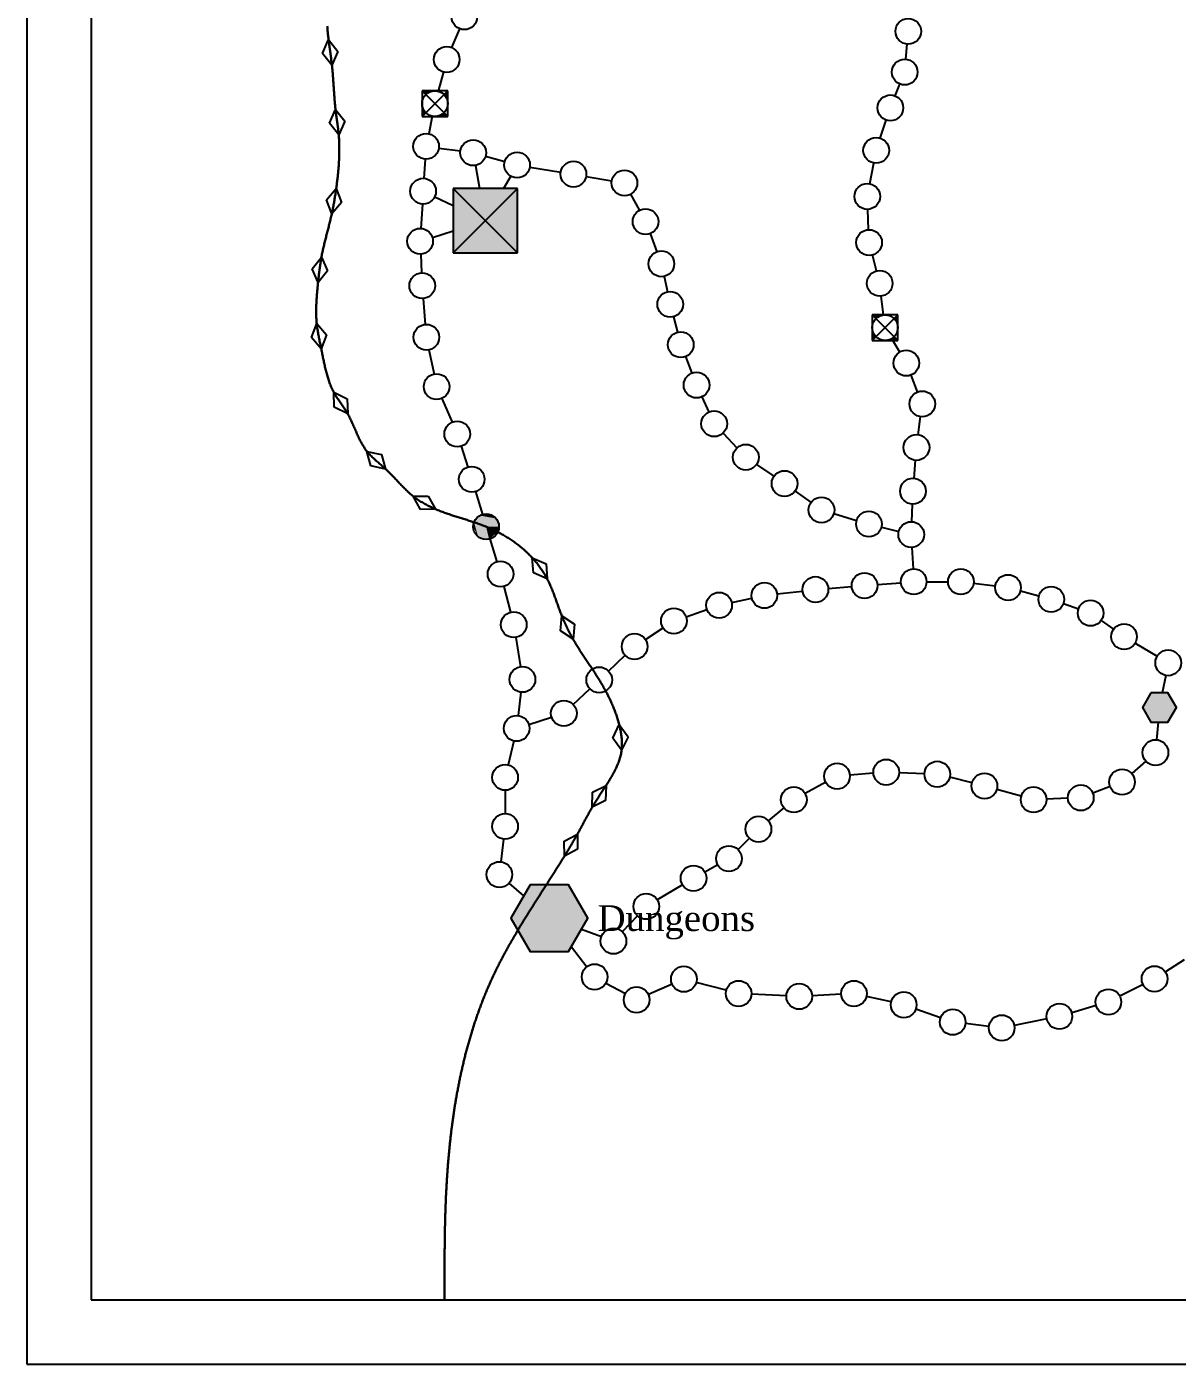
# Model space of a CAD drawing. Header units: metres. Extents: x -25 to 1525, y -25 to 1075.
# Drawn here: x -25 to 423, y -25 to 495 of the extents above; entities that cross this region are included whole.
import ezdxf
from ezdxf.enums import TextEntityAlignment as Align

# ---------------------------------------------------------------- set-up
doc = ezdxf.new("R2010")
doc.units = ezdxf.units.M
doc.header["$MEASUREMENT"] = 0
doc.layers.get('0').update_dxf_attribs({"linetype": 'CONTINUOUS'})
for name, color, linetype in [('PORTAL', 6, 'CONTINUOUS'), ('SMALLROAD', 7, 'CONTINUOUS'), ('SPECPLACES', 4, 'CONTINUOUS'), ('TELEPORT', 3, 'CONTINUOUS'), ('WATER', 5, 'CONTINUOUS'), ('WATERROAD', 7, 'CONTINUOUS')]:
    doc.layers.add(name, color=color, linetype=linetype)
doc.styles.get("Standard").update_dxf_attribs({"font": 'times.ttf', "height": 10})

# ---------------------------------------------------------------- blocks, each defined once
blk = doc.blocks.new('*U7')
at = {"layer": 'SPECPLACES', "linetype": 'Continuous'}
for points in [[(166.04, 143.77), (193.32, 148.49), (177.15, 161.48)], [(185.82, 161.48), (177.15, 161.48), (193.32, 148.49)], [(193.32, 148.49), (166.04, 143.77), (185.82, 135.5)], [(170.82, 135.5), (185.82, 135.5), (166.04, 143.77)]]:
    blk.add_solid(points, dxfattribs=at)
blk = doc.blocks.new('*U8')
at = {"layer": 'SPECPLACES', "linetype": 'Continuous'}
for points in [[(168.43, 152.63), (170.82, 161.48), (163.32, 148.49)], [(168.43, 152.63), (166.04, 143.77), (177.15, 161.48)], [(168.43, 152.63), (177.15, 161.48), (170.82, 161.48)], [(168.43, 152.63), (163.32, 148.49), (166.04, 143.77)]]:
    blk.add_solid(points, dxfattribs=at)
blk = doc.blocks.new('*U9')
at = {"layer": 'SPECPLACES', "linetype": 'Continuous'}
for points in [[(409.06, 230.47), (422.26, 230.47), (412.36, 236.18)], [(418.96, 236.18), (412.36, 236.18), (422.26, 230.47)], [(422.26, 230.47), (409.06, 230.47), (418.96, 224.75)], [(412.36, 224.75), (418.96, 224.75), (409.06, 230.47)]]:
    blk.add_solid(points, dxfattribs=at)
blk = doc.blocks.new('*U22')
at = {"layer": 'SMALLROAD', "color": 24, "linetype": 'Continuous'}
for points in [[(148.79, 301.62), (150.62, 296.81), (149.02, 302.46)], [(151.22, 305.08), (149.02, 302.46), (157.55, 303.95)], [(157.55, 303.95), (149.02, 302.46), (158.72, 300.74)], [(149.02, 302.46), (154.89, 295.88), (153.7, 300.75)], [(154.89, 295.88), (149.02, 302.46), (150.62, 296.81)], [(149.02, 302.46), (153.7, 300.75), (158.72, 300.74)], [(154.59, 305.67), (151.22, 305.08), (157.55, 303.95)], [(150.62, 296.81), (148.79, 301.62), (148.72, 300.74)], [(158.26, 298.66), (153.7, 300.75), (154.89, 295.88)], [(153.7, 300.75), (158.26, 298.66), (158.72, 300.74)], [(158.72, 300.74), (158.26, 298.66), (158.6, 299.68)]]:
    blk.add_solid(points, dxfattribs=at)
blk = doc.blocks.new('*U24')
at = {"layer": 'PORTAL', "linetype": 'Continuous'}
for points in [[(128.8, 470.27), (131.89, 469.89), (133.8, 470.27)], [(128.8, 470.27), (130.27, 468.8), (131.89, 469.89)], [(138.8, 470.27), (137.34, 468.8), (138.42, 467.18)], [(138.8, 470.27), (138.42, 467.18), (138.8, 465.27)], [(128.8, 465.27), (128.8, 460.27), (129.18, 463.36)], [(129.18, 463.36), (128.8, 460.27), (130.27, 461.73)], [(135.71, 460.65), (133.8, 460.27), (138.8, 460.27)], [(137.34, 461.73), (135.71, 460.65), (138.8, 460.27)]]:
    blk.add_solid(points, dxfattribs=at)
blk = doc.blocks.new('*U25')
at = {"layer": 'PORTAL', "linetype": 'Continuous'}
for points in [[(308.33, 383.12), (308.32, 383.15), (303.92, 383.15)], [(303.92, 383.15), (306.74, 382.65), (308.33, 383.12)], [(303.92, 383.15), (305.39, 381.69), (306.74, 382.65)], [(313.92, 383.15), (312.46, 381.69), (313.54, 380.07)], [(313.92, 383.15), (313.54, 380.07), (313.92, 378.15)], [(303.92, 378.15), (303.92, 373.15), (304.3, 376.24)], [(304.3, 376.24), (303.92, 373.15), (305.39, 374.62)], [(312.46, 374.62), (312, 374.21), (313.92, 373.15)], [(310.26, 373.33), (308.92, 373.15), (311.93, 373.15)], [(311.5, 373.87), (310.26, 373.33), (311.93, 373.15)], [(312, 374.21), (311.5, 373.87), (313.92, 373.15)], [(311.5, 373.87), (311.93, 373.15), (313.92, 373.15)]]:
    blk.add_solid(points, dxfattribs=at)
blk = doc.blocks.new('*U32')
at = {"layer": 'TELEPORT', "linetype": 'Continuous'}
for points in [[(153.39, 419.71), (165.89, 432.21), (140.89, 432.21)], [(165.89, 407.21), (153.39, 419.71), (140.89, 407.21)]]:
    blk.add_solid(points, dxfattribs=at)
blk = doc.blocks.new('*U37')
at = {"layer": 'TELEPORT', "color": 6, "linetype": 'Continuous'}
for points in [[(140.89, 432.21), (140.89, 407.21), (153.39, 419.71)], [(165.89, 432.21), (153.39, 419.71), (165.89, 407.21)]]:
    blk.add_solid(points, dxfattribs=at)

msp = doc.modelspace()

# ---------------------------------------------------------------- linework, layer by layer
for points in [[(-25, -25), (1525, -25), (1525, 1075), (-25, 1075)], [(0, 0), (1500, 0), (1500, 1050), (0, 1050)]]:
    msp.add_lwpolyline(points, close=True)
at = {"layer": 'PORTAL'}
for p, q in [((138.8, 470.27), (128.8, 470.27)), ((128.8, 470.27), (128.8, 460.27)), ((128.8, 460.27), (138.8, 470.27)), ((128.8, 470.27), (138.8, 460.27)), ((138.8, 460.27), (138.8, 470.27)), ((128.8, 460.27), (138.8, 460.27)), ((313.92, 383.15), (303.92, 383.15)), ((303.92, 383.15), (303.92, 373.15)), ((303.92, 373.15), (313.92, 383.15)), ((303.92, 383.15), (313.92, 373.15)), ((313.92, 373.15), (313.92, 383.15)), ((303.92, 373.15), (313.92, 373.15))]:
    msp.add_line(p, q, dxfattribs=at)
at = {"layer": 'SMALLROAD'}
for p, q in [((143.35, 494.43), (140.3, 487.06)), ((317, 482.53), (317.51, 488.42)), ((137.1, 477.61), (135.09, 470.1)), ((312.85, 468.28), (314.71, 472.9)), ((132.79, 460.37), (131.38, 453.56)), ((307.06, 451.84), (309.41, 458.9)), ((135.32, 448), (143.72, 446.86)), ((130.03, 443.68), (129.53, 436.22)), ((153.49, 444.84), (160.97, 442.75)), ((302.97, 434.08), (304.53, 442.19)), ((149.55, 441.26), (151.16, 432.21)), ((163.3, 437.06), (160.53, 432.21)), ((170.72, 440.6), (182.76, 438.65)), ((192.62, 437), (202.61, 435.28)), ((133.71, 429.08), (140.89, 425.66)), ((209.94, 430.04), (213.36, 423.78)), ((128.91, 426.24), (128.35, 416.75)), ((302.52, 416.24), (302.22, 424.17)), ((132.82, 413.26), (140.89, 415.79)), ((217.51, 414.71), (220.16, 407.66)), ((128.29, 406.77), (128.63, 399.46)), ((305.59, 400.23), (303.98, 406.41)), ((222.98, 398.09), (224.27, 392.14)), ((308.33, 383.12), (307.45, 390.42)), ((129.26, 389.48), (130.07, 379.42)), ((226.6, 382.42), (228.18, 376.37)), ((131.49, 369.54), (133.45, 360.11)), ((314.63, 368.65), (311.5, 373.87)), ((231.26, 366.87), (233.78, 360.46)), ((321.59, 353.16), (319.03, 359.71)), ((136.47, 350.63), (140.5, 341.37)), ((237.67, 351.25), (240.37, 345.31)), ((321.81, 336.51), (322.75, 343.55)), ((245.88, 337.13), (251.32, 331.4)), ((144.01, 332.02), (146.59, 323.93)), ((258.89, 324.95), (265.69, 320.33)), ((320.19, 319.54), (320.75, 326.57)), ((149.56, 314.38), (152.26, 305.53)), ((273.89, 314.61), (280.12, 310.16)), ((319.3, 302.68), (319.58, 309.56)), ((288.98, 305.84), (297.87, 303.2)), ((307.52, 300.57), (314.24, 298.89)), ((155.17, 295.96), (157.87, 287.1)), ((319.36, 292.69), (319.81, 284.35)), ((160.59, 277.48), (163.21, 267.47)), ((266.92, 274.59), (276.87, 275.73)), ((286.82, 276.7), (295.97, 277.44)), ((305.94, 278.23), (315.09, 278.96)), ((325.07, 279.36), (333.42, 279.36)), ((343.39, 278.74), (351.82, 277.69)), ((361.6, 275.76), (368.78, 273.8)), ((249.26, 271.25), (257.07, 272.95)), ((378.32, 270.84), (384.17, 268.79)), ((231.5, 265.72), (239.65, 268.55)), ((215.68, 256.87), (222.59, 261.36)), ((392.98, 264.26), (397.81, 260.85)), ((165.25, 257.69), (167.06, 246.28)), ((406.2, 255.42), (414.79, 250.35)), ((201.36, 244.59), (207.85, 250.72)), ((418.12, 242.9), (416.79, 236.18)), ((167.25, 236.37), (166.18, 227.25)), ((187.6, 231.6), (194.09, 237.73)), ((170.36, 223.81), (179.2, 226.65)), ((415.16, 224.75), (414.56, 217.87)), ((164.45, 217.42), (162.26, 208.1)), ((410.38, 209.59), (404.88, 204.74)), ((304.38, 204.85), (295.23, 204.12)), ((324.25, 204.68), (314.36, 205.06)), ((342.75, 201.12), (334.1, 203.28)), ((161.11, 198.23), (161.11, 189.18)), ((285.86, 201.33), (277.82, 196.95)), ((361.9, 195.9), (352.42, 198.56)), ((396.46, 199.65), (389.74, 197.1)), ((380.07, 195.11), (371.71, 194.76)), ((269.58, 191.36), (263.51, 186.3)), ((160.52, 179.22), (159.47, 170.4)), ((256.13, 179.56), (251.73, 175.17)), ((243.82, 169.21), (238.8, 166.42)), ((168.34, 157.19), (162.64, 162.15)), ((230.13, 161.44), (220.32, 155.6)), ((212.59, 149.42), (206.7, 143.21)), ((198.56, 141.28), (190.78, 144.11)), ((186.9, 137.37), (192.89, 129.61)), ((425.26, 132.25), (417.97, 127.57)), ((200.33, 123.26), (207.89, 119.13)), ((226.08, 122.77), (216.86, 118.74)), ((247.13, 120.45), (235.49, 123.51)), ((409.29, 122.64), (400.29, 118.14)), ((270.53, 118.29), (256.96, 118.94)), ((291.84, 118.91), (280.52, 118.32)), ((311.29, 115.89), (301.71, 118.07)), ((391.02, 114.49), (381.54, 111.71)), ((330.52, 109.72), (320.89, 113.12)), ((371.84, 109.32), (359.21, 106.8)), ((349.34, 106.4), (340.2, 107.48))]:
    msp.add_line(p, q, dxfattribs=at)
for centre in [(145.26, 499.05), (317.95, 493.4), (138.39, 482.44), (316.57, 477.55), (133.8, 465.27), (310.99, 463.64), (130.36, 448.67), (148.68, 446.18), (305.47, 447.1), (165.78, 441.4), (187.7, 437.85), (207.54, 434.43), (129.2, 431.23), (302.02, 429.17), (215.75, 419.39), (128.05, 411.76), (302.71, 411.25), (221.91, 402.98), (128.86, 394.46), (306.85, 395.39), (225.34, 387.25), (308.92, 378.15), (130.47, 374.44), (229.44, 371.53), (317.2, 364.36), (134.47, 355.21), (235.6, 355.8), (323.41, 348.51), (242.44, 340.76), (142.49, 336.79), (321.15, 331.55), (254.76, 327.77), (148.1, 319.17), (269.82, 317.51), (319.79, 314.56), (284.19, 307.26), (302.67, 301.79), (319.09, 297.68), (159.33, 282.32), (281.84, 276.31), (300.96, 277.83), (320.07, 279.36), (338.42, 279.36), (356.78, 277.07), (261.96, 274.01), (373.6, 272.49), (244.37, 270.19), (388.89, 267.14), (164.47, 262.63), (226.78, 264.08), (401.89, 257.97), (211.49, 254.15), (419.09, 247.8), (167.84, 241.34), (197.72, 241.16), (183.96, 228.17), (165.6, 222.29), (414.13, 212.89), (161.11, 203.23), (290.25, 203.72), (309.37, 205.25), (329.25, 204.49), (347.6, 199.9), (401.13, 201.43), (273.43, 194.56), (366.72, 194.56), (385.07, 195.32), (161.11, 184.18), (259.66, 183.1), (248.19, 171.64), (158.87, 165.44), (234.43, 164), (216.03, 153.05), (203.26, 139.58), (195.94, 125.66), (230.66, 124.78), (413.76, 124.87), (212.28, 116.73), (251.97, 119.18), (275.53, 118.06), (296.84, 119.18), (316.17, 114.78), (395.81, 115.9), (376.74, 110.3), (335.24, 108.06), (354.31, 105.82)]:
    msp.add_circle(centre, 5, dxfattribs=at)
at = {"layer": 'SMALLROAD', "color": 24}
msp.add_circle((153.72, 300.74), 5, dxfattribs=at)
at = {"layer": 'SPECPLACES'}
for points in [[(412.36, 236.18), (409.06, 230.47), (412.36, 224.75), (418.96, 224.75), (422.26, 230.47), (418.96, 236.18)], [(170.82, 161.48), (163.32, 148.49), (170.82, 135.5), (185.82, 135.5), (193.32, 148.49), (185.82, 161.48)]]:
    msp.add_lwpolyline(points, close=True, dxfattribs=at)
at = {"layer": 'TELEPORT'}
for p, q in [((165.89, 432.21), (140.89, 432.21)), ((140.89, 432.21), (140.89, 407.21)), ((140.89, 407.21), (165.89, 432.21)), ((140.89, 432.21), (165.89, 407.21)), ((165.89, 407.21), (165.89, 432.21)), ((140.89, 407.21), (165.89, 407.21))]:
    msp.add_line(p, q, dxfattribs=at)
at = {"layer": 'WATER', "lineweight": 30}
msp.add_polyline3d([(91.92, 495.41, 0), (91.96, 494.95, 0), (92, 494.49, 0), (92.03, 494.03, 0), (92.07, 493.58, 0), (92.12, 493.12, 0), (92.16, 492.66, 0), (92.2, 492.2, 0), (92.25, 491.75, 0), (92.3, 491.29, 0), (92.35, 490.84, 0), (92.4, 490.38, 0), (92.45, 489.92, 0), (92.51, 489.47, 0), (92.57, 489.01, 0), (92.62, 488.56, 0), (92.68, 488.1, 0), (92.75, 487.64, 0), (92.81, 487.19, 0), (92.87, 486.74, 0), (92.93, 486.28, 0), (93, 485.82, 0), (93.06, 485.37, 0), (93.13, 484.92, 0), (93.19, 484.46, 0), (93.25, 484, 0), (93.31, 483.55, 0), (93.38, 483.09, 0), (93.44, 482.64, 0), (93.5, 482.18, 0), (93.55, 481.73, 0), (93.61, 481.27, 0), (93.67, 480.81, 0), (93.72, 480.36, 0), (93.77, 479.9, 0), (93.82, 479.45, 0), (93.86, 478.99, 0), (93.91, 478.53, 0), (93.95, 478.07, 0), (93.99, 477.62, 0), (94.03, 477.16, 0), (94.07, 476.7, 0), (94.1, 476.24, 0), (94.14, 475.79, 0), (94.17, 475.33, 0), (94.21, 474.87, 0), (94.24, 474.41, 0), (94.27, 473.95, 0), (94.3, 473.5, 0), (94.33, 473.04, 0), (94.36, 472.58, 0), (94.39, 472.12, 0), (94.42, 471.66, 0), (94.45, 471.2, 0), (94.48, 470.74, 0), (94.51, 470.29, 0), (94.55, 469.83, 0), (94.58, 469.37, 0), (94.61, 468.91, 0), (94.64, 468.45, 0), (94.68, 467.99, 0), (94.71, 467.54, 0), (94.75, 467.08, 0), (94.79, 466.62, 0), (94.82, 466.16, 0), (94.86, 465.7, 0), (94.91, 465.25, 0), (94.95, 464.79, 0), (95, 464.33, 0), (95.04, 463.88, 0), (95.09, 463.42, 0), (95.15, 462.96, 0), (95.2, 462.5, 0), (95.26, 462.05, 0), (95.31, 461.59, 0), (95.37, 461.14, 0), (95.44, 460.68, 0), (95.5, 460.23, 0), (95.56, 459.77, 0), (95.62, 459.31, 0), (95.69, 458.86, 0), (95.75, 458.4, 0), (95.81, 457.95, 0), (95.87, 457.49, 0), (95.93, 457.04, 0), (95.99, 456.58, 0), (96.05, 456.13, 0), (96.11, 455.67, 0), (96.16, 455.21, 0), (96.21, 454.76, 0), (96.26, 454.3, 0), (96.31, 453.85, 0), (96.35, 453.39, 0), (96.39, 452.93, 0), (96.43, 452.48, 0), (96.46, 452.02, 0), (96.49, 451.56, 0), (96.52, 451.1, 0), (96.54, 450.64, 0), (96.56, 450.19, 0), (96.58, 449.73, 0), (96.59, 449.27, 0), (96.6, 448.81, 0), (96.61, 448.35, 0), (96.61, 447.89, 0), (96.61, 447.43, 0), (96.61, 446.97, 0), (96.61, 446.51, 0), (96.6, 446.05, 0), (96.59, 445.59, 0), (96.58, 445.13, 0), (96.56, 444.67, 0), (96.55, 444.21, 0), (96.53, 443.75, 0), (96.5, 443.29, 0), (96.48, 442.83, 0), (96.45, 442.37, 0), (96.42, 441.91, 0), (96.39, 441.45, 0), (96.36, 440.99, 0), (96.32, 440.53, 0), (96.28, 440.07, 0), (96.24, 439.61, 0), (96.2, 439.15, 0), (96.16, 438.69, 0), (96.11, 438.24, 0), (96.07, 437.78, 0), (96.02, 437.32, 0), (95.97, 436.86, 0), (95.92, 436.4, 0), (95.86, 435.94, 0), (95.81, 435.48, 0), (95.75, 435.03, 0), (95.7, 434.57, 0), (95.64, 434.11, 0), (95.58, 433.65, 0), (95.52, 433.2, 0), (95.45, 432.74, 0), (95.39, 432.28, 0), (95.33, 431.83, 0), (95.26, 431.37, 0), (95.2, 430.92, 0), (95.13, 430.46, 0), (95.06, 430, 0), (94.99, 429.55, 0), (94.92, 429.1, 0), (94.85, 428.64, 0), (94.77, 428.19, 0), (94.7, 427.74, 0), (94.62, 427.28, 0), (94.54, 426.83, 0), (94.46, 426.38, 0), (94.38, 425.93, 0), (94.3, 425.48, 0), (94.21, 425.02, 0), (94.12, 424.57, 0), (94.03, 424.12, 0), (93.94, 423.67, 0), (93.85, 423.22, 0), (93.75, 422.77, 0), (93.66, 422.33, 0), (93.56, 421.88, 0), (93.45, 421.43, 0), (93.35, 420.98, 0), (93.24, 420.54, 0), (93.14, 420.09, 0), (93.03, 419.64, 0), (92.92, 419.2, 0), (92.81, 418.75, 0), (92.69, 418.3, 0), (92.58, 417.86, 0), (92.47, 417.41, 0), (92.35, 416.97, 0), (92.24, 416.52, 0), (92.12, 416.08, 0), (92.01, 415.63, 0), (91.89, 415.19, 0), (91.77, 414.74, 0), (91.66, 414.3, 0), (91.54, 413.85, 0), (91.43, 413.4, 0), (91.31, 412.96, 0), (91.2, 412.51, 0), (91.09, 412.07, 0), (90.97, 411.62, 0), (90.86, 411.18, 0), (90.76, 410.73, 0), (90.65, 410.28, 0), (90.54, 409.84, 0), (90.44, 409.39, 0), (90.33, 408.94, 0), (90.23, 408.49, 0), (90.14, 408.05, 0), (90.04, 407.6, 0), (89.95, 407.15, 0), (89.85, 406.7, 0), (89.77, 406.25, 0), (89.68, 405.8, 0), (89.6, 405.35, 0), (89.52, 404.9, 0), (89.44, 404.45, 0), (89.37, 403.99, 0), (89.3, 403.54, 0), (89.23, 403.09, 0), (89.16, 402.63, 0), (89.1, 402.18, 0), (89.03, 401.73, 0), (88.97, 401.27, 0), (88.92, 400.82, 0), (88.86, 400.36, 0), (88.8, 399.9, 0), (88.75, 399.45, 0), (88.7, 398.99, 0), (88.64, 398.53, 0), (88.59, 398.07, 0), (88.54, 397.62, 0), (88.5, 397.16, 0), (88.45, 396.7, 0), (88.4, 396.24, 0), (88.35, 395.78, 0), (88.3, 395.32, 0), (88.26, 394.86, 0), (88.21, 394.4, 0), (88.17, 393.94, 0), (88.12, 393.48, 0), (88.08, 393.02, 0), (88.03, 392.56, 0), (87.99, 392.1, 0), (87.95, 391.64, 0), (87.91, 391.18, 0), (87.87, 390.72, 0), (87.84, 390.26, 0), (87.8, 389.8, 0), (87.77, 389.34, 0), (87.74, 388.88, 0), (87.71, 388.41, 0), (87.69, 387.95, 0), (87.67, 387.49, 0), (87.65, 387.03, 0), (87.63, 386.57, 0), (87.62, 386.11, 0), (87.61, 385.65, 0), (87.6, 385.19, 0), (87.59, 384.74, 0), (87.59, 384.28, 0), (87.6, 383.82, 0), (87.61, 383.36, 0), (87.62, 382.9, 0), (87.63, 382.44, 0), (87.65, 381.99, 0), (87.68, 381.53, 0), (87.71, 381.08, 0), (87.74, 380.62, 0), (87.78, 380.17, 0), (87.83, 379.71, 0), (87.87, 379.26, 0), (87.93, 378.81, 0), (87.99, 378.35, 0), (88.05, 377.9, 0), (88.12, 377.45, 0), (88.19, 377, 0), (88.26, 376.55, 0), (88.34, 376.1, 0), (88.42, 375.64, 0), (88.51, 375.19, 0), (88.59, 374.74, 0), (88.68, 374.29, 0), (88.77, 373.84, 0), (88.86, 373.39, 0), (88.95, 372.94, 0), (89.05, 372.49, 0), (89.14, 372.03, 0), (89.24, 371.58, 0), (89.33, 371.13, 0), (89.42, 370.67, 0), (89.52, 370.22, 0), (89.61, 369.76, 0), (89.7, 369.31, 0), (89.8, 368.85, 0), (89.89, 368.39, 0), (89.98, 367.94, 0), (90.07, 367.48, 0), (90.16, 367.02, 0), (90.25, 366.56, 0), (90.34, 366.11, 0), (90.44, 365.65, 0), (90.53, 365.19, 0), (90.63, 364.74, 0), (90.72, 364.28, 0), (90.82, 363.83, 0), (90.92, 363.37, 0), (91.02, 362.92, 0), (91.13, 362.47, 0), (91.24, 362.01, 0), (91.35, 361.56, 0), (91.46, 361.12, 0), (91.58, 360.67, 0), (91.7, 360.22, 0), (91.82, 359.78, 0), (91.95, 359.34, 0), (92.08, 358.9, 0), (92.22, 358.46, 0), (92.36, 358.02, 0), (92.5, 357.59, 0), (92.66, 357.16, 0), (92.81, 356.73, 0), (92.97, 356.3, 0), (93.14, 355.88, 0), (93.31, 355.46, 0), (93.49, 355.04, 0), (93.68, 354.63, 0), (93.87, 354.22, 0), (94.07, 353.81, 0), (94.27, 353.4, 0), (94.49, 353, 0), (94.71, 352.61, 0), (94.93, 352.21, 0), (95.17, 351.82, 0), (95.41, 351.43, 0), (95.65, 351.05, 0), (95.9, 350.66, 0), (96.15, 350.28, 0), (96.4, 349.9, 0), (96.66, 349.52, 0), (96.92, 349.14, 0), (97.18, 348.76, 0), (97.44, 348.38, 0), (97.7, 348, 0), (97.96, 347.62, 0), (98.22, 347.23, 0), (98.47, 346.85, 0), (98.73, 346.46, 0), (98.98, 346.07, 0), (99.22, 345.68, 0), (99.47, 345.29, 0), (99.7, 344.89, 0), (99.93, 344.49, 0), (100.16, 344.08, 0), (100.38, 343.68, 0), (100.59, 343.26, 0), (100.8, 342.85, 0), (101.01, 342.43, 0), (101.21, 342.01, 0), (101.41, 341.59, 0), (101.6, 341.17, 0), (101.79, 340.74, 0), (101.98, 340.32, 0), (102.17, 339.89, 0), (102.36, 339.46, 0), (102.54, 339.04, 0), (102.73, 338.61, 0), (102.91, 338.18, 0), (103.1, 337.75, 0), (103.28, 337.33, 0), (103.47, 336.9, 0), (103.66, 336.48, 0), (103.85, 336.06, 0), (104.04, 335.64, 0), (104.24, 335.22, 0), (104.44, 334.81, 0), (104.64, 334.4, 0), (104.85, 333.99, 0), (105.06, 333.59, 0), (105.28, 333.19, 0), (105.5, 332.79, 0), (105.73, 332.4, 0), (105.97, 332.02, 0), (106.21, 331.63, 0), (106.46, 331.26, 0), (106.71, 330.89, 0), (106.98, 330.52, 0), (107.25, 330.17, 0), (107.53, 329.82, 0), (107.83, 329.47, 0), (108.12, 329.13, 0), (108.43, 328.8, 0), (108.75, 328.47, 0), (109.07, 328.15, 0), (109.39, 327.83, 0), (109.72, 327.51, 0), (110.06, 327.2, 0), (110.4, 326.89, 0), (110.74, 326.58, 0), (111.09, 326.27, 0), (111.44, 325.97, 0), (111.79, 325.67, 0), (112.14, 325.36, 0), (112.49, 325.06, 0), (112.84, 324.76, 0), (113.19, 324.45, 0), (113.54, 324.14, 0), (113.89, 323.84, 0), (114.24, 323.53, 0), (114.58, 323.21, 0), (114.92, 322.9, 0), (115.25, 322.58, 0), (115.59, 322.25, 0), (115.92, 321.93, 0), (116.24, 321.6, 0), (116.57, 321.27, 0), (116.89, 320.94, 0), (117.21, 320.61, 0), (117.53, 320.27, 0), (117.85, 319.94, 0), (118.17, 319.6, 0), (118.48, 319.27, 0), (118.8, 318.93, 0), (119.11, 318.59, 0), (119.43, 318.26, 0), (119.74, 317.92, 0), (120.06, 317.59, 0), (120.37, 317.25, 0), (120.69, 316.92, 0), (121.01, 316.59, 0), (121.33, 316.26, 0), (121.65, 315.94, 0), (121.97, 315.61, 0), (122.3, 315.29, 0), (122.63, 314.97, 0), (122.96, 314.66, 0), (123.29, 314.35, 0), (123.63, 314.04, 0), (123.97, 313.74, 0), (124.31, 313.44, 0), (124.66, 313.14, 0), (125.01, 312.85, 0), (125.37, 312.56, 0), (125.73, 312.29, 0), (126.1, 312.01, 0), (126.47, 311.74, 0), (126.84, 311.48, 0), (127.22, 311.22, 0), (127.6, 310.96, 0), (127.99, 310.72, 0), (128.38, 310.47, 0), (128.78, 310.23, 0), (129.17, 310, 0), (129.57, 309.77, 0), (129.97, 309.54, 0), (130.38, 309.32, 0), (130.79, 309.1, 0), (131.2, 308.89, 0), (131.61, 308.69, 0), (132.03, 308.48, 0), (132.44, 308.28, 0), (132.86, 308.09, 0), (133.28, 307.89, 0), (133.71, 307.71, 0), (134.13, 307.52, 0), (134.55, 307.35, 0), (134.98, 307.17, 0), (135.41, 307, 0), (135.84, 306.83, 0), (136.26, 306.66, 0), (136.69, 306.5, 0), (137.12, 306.34, 0), (137.56, 306.18, 0), (137.99, 306.03, 0), (138.42, 305.87, 0), (138.85, 305.72, 0), (139.29, 305.58, 0), (139.72, 305.43, 0), (140.16, 305.29, 0), (140.6, 305.14, 0), (141.03, 305, 0), (141.47, 304.86, 0), (141.91, 304.72, 0), (142.34, 304.58, 0), (142.78, 304.44, 0), (143.22, 304.31, 0), (143.66, 304.17, 0), (144.1, 304.03, 0), (144.53, 303.9, 0), (144.97, 303.76, 0), (145.41, 303.62, 0), (145.85, 303.49, 0), (146.29, 303.35, 0), (146.73, 303.21, 0), (147.16, 303.07, 0), (147.6, 302.93, 0), (148.04, 302.79, 0), (148.47, 302.64, 0), (148.91, 302.5, 0), (149.35, 302.35, 0), (149.78, 302.21, 0), (150.22, 302.06, 0), (150.65, 301.9, 0), (151.08, 301.75, 0), (151.51, 301.59, 0), (151.95, 301.43, 0), (152.38, 301.27, 0), (152.81, 301.1, 0), (153.24, 300.94, 0), (153.66, 300.76, 0), (154.09, 300.59, 0), (154.52, 300.41, 0), (154.94, 300.23, 0), (155.37, 300.04, 0), (155.79, 299.85, 0), (156.21, 299.66, 0), (156.63, 299.46, 0), (157.05, 299.26, 0), (157.46, 299.06, 0), (157.88, 298.85, 0), (158.29, 298.64, 0), (158.7, 298.43, 0), (159.11, 298.21, 0), (159.52, 297.99, 0), (159.93, 297.76, 0), (160.33, 297.54, 0), (160.73, 297.31, 0), (161.13, 297.07, 0), (161.53, 296.83, 0), (161.93, 296.59, 0), (162.32, 296.35, 0), (162.72, 296.1, 0), (163.1, 295.84, 0), (163.49, 295.59, 0), (163.88, 295.33, 0), (164.26, 295.06, 0), (164.64, 294.8, 0), (165.01, 294.53, 0), (165.39, 294.25, 0), (165.76, 293.98, 0), (166.13, 293.7, 0), (166.49, 293.41, 0), (166.85, 293.12, 0), (167.22, 292.83, 0), (167.57, 292.54, 0), (167.93, 292.24, 0), (168.28, 291.94, 0), (168.62, 291.63, 0), (168.97, 291.32, 0), (169.31, 291.01, 0), (169.64, 290.69, 0), (169.98, 290.38, 0), (170.31, 290.05, 0), (170.63, 289.73, 0), (170.96, 289.4, 0), (171.28, 289.06, 0), (171.59, 288.73, 0), (171.9, 288.38, 0), (172.21, 288.04, 0), (172.51, 287.69, 0), (172.81, 287.34, 0), (173.11, 286.99, 0), (173.4, 286.63, 0), (173.69, 286.27, 0), (173.97, 285.9, 0), (174.25, 285.53, 0), (174.52, 285.16, 0), (174.79, 284.79, 0), (175.06, 284.41, 0), (175.32, 284.03, 0), (175.57, 283.65, 0), (175.83, 283.26, 0), (176.07, 282.88, 0), (176.31, 282.48, 0), (176.55, 282.09, 0), (176.78, 281.69, 0), (177.01, 281.29, 0), (177.23, 280.89, 0), (177.45, 280.49, 0), (177.66, 280.08, 0), (177.87, 279.67, 0), (178.07, 279.26, 0), (178.26, 278.85, 0), (178.46, 278.43, 0), (178.64, 278.01, 0), (178.83, 277.6, 0), (179.01, 277.17, 0), (179.19, 276.75, 0), (179.36, 276.33, 0), (179.53, 275.9, 0), (179.7, 275.47, 0), (179.87, 275.05, 0), (180.03, 274.62, 0), (180.19, 274.19, 0), (180.35, 273.76, 0), (180.51, 273.32, 0), (180.67, 272.89, 0), (180.83, 272.46, 0), (180.98, 272.03, 0), (181.14, 271.59, 0), (181.29, 271.16, 0), (181.45, 270.72, 0), (181.6, 270.29, 0), (181.76, 269.86, 0), (181.92, 269.42, 0), (182.07, 268.99, 0), (182.23, 268.56, 0), (182.39, 268.12, 0), (182.55, 267.69, 0), (182.72, 267.26, 0), (182.88, 266.83, 0), (183.05, 266.4, 0), (183.22, 265.97, 0), (183.39, 265.55, 0), (183.56, 265.12, 0), (183.74, 264.7, 0), (183.92, 264.27, 0), (184.1, 263.85, 0), (184.29, 263.43, 0), (184.48, 263.01, 0), (184.67, 262.59, 0), (184.86, 262.17, 0), (185.06, 261.76, 0), (185.26, 261.34, 0), (185.46, 260.93, 0), (185.66, 260.52, 0), (185.87, 260.11, 0), (186.08, 259.7, 0), (186.29, 259.29, 0), (186.51, 258.88, 0), (186.72, 258.48, 0), (186.94, 258.08, 0), (187.16, 257.67, 0), (187.39, 257.27, 0), (187.61, 256.88, 0), (187.84, 256.48, 0), (188.07, 256.08, 0), (188.31, 255.69, 0), (188.54, 255.29, 0), (188.78, 254.9, 0), (189.02, 254.51, 0), (189.26, 254.12, 0), (189.5, 253.73, 0), (189.75, 253.34, 0), (189.99, 252.95, 0), (190.24, 252.57, 0), (190.49, 252.18, 0), (190.74, 251.79, 0), (190.99, 251.41, 0), (191.24, 251.03, 0), (191.5, 250.64, 0), (191.75, 250.26, 0), (192, 249.88, 0), (192.26, 249.49, 0), (192.51, 249.11, 0), (192.77, 248.73, 0), (193.03, 248.35, 0), (193.28, 247.97, 0), (193.54, 247.59, 0), (193.79, 247.2, 0), (194.05, 246.82, 0), (194.31, 246.44, 0), (194.56, 246.06, 0), (194.81, 245.67, 0), (195.07, 245.29, 0), (195.32, 244.91, 0), (195.58, 244.52, 0), (195.83, 244.14, 0), (196.08, 243.75, 0), (196.33, 243.37, 0), (196.58, 242.98, 0), (196.83, 242.59, 0), (197.07, 242.2, 0), (197.32, 241.81, 0), (197.56, 241.42, 0), (197.8, 241.03, 0), (198.04, 240.64, 0), (198.28, 240.25, 0), (198.52, 239.85, 0), (198.75, 239.46, 0), (198.98, 239.06, 0), (199.21, 238.66, 0), (199.44, 238.26, 0), (199.67, 237.86, 0), (199.89, 237.46, 0), (200.11, 237.05, 0), (200.33, 236.65, 0), (200.55, 236.24, 0), (200.76, 235.84, 0), (200.97, 235.43, 0), (201.18, 235.02, 0), (201.39, 234.61, 0), (201.59, 234.19, 0), (201.79, 233.78, 0), (201.99, 233.36, 0), (202.18, 232.95, 0), (202.38, 232.53, 0), (202.56, 232.11, 0), (202.75, 231.69, 0), (202.93, 231.26, 0), (203.11, 230.84, 0), (203.29, 230.41, 0), (203.46, 229.99, 0), (203.63, 229.56, 0), (203.79, 229.13, 0), (203.96, 228.7, 0), (204.11, 228.26, 0), (204.27, 227.83, 0), (204.42, 227.39, 0), (204.57, 226.95, 0), (204.71, 226.51, 0), (204.85, 226.07, 0), (204.98, 225.63, 0), (205.12, 225.18, 0), (205.24, 224.73, 0), (205.37, 224.28, 0), (205.48, 223.84, 0), (205.6, 223.38, 0), (205.71, 222.93, 0), (205.81, 222.47, 0), (205.91, 222.02, 0), (206.01, 221.56, 0), (206.09, 221.1, 0), (206.18, 220.64, 0), (206.25, 220.18, 0), (206.32, 219.72, 0), (206.38, 219.26, 0), (206.44, 218.8, 0), (206.48, 218.34, 0), (206.52, 217.88, 0), (206.55, 217.42, 0), (206.57, 216.96, 0), (206.58, 216.5, 0), (206.58, 216.04, 0), (206.57, 215.59, 0), (206.55, 215.13, 0), (206.52, 214.68, 0), (206.48, 214.22, 0), (206.43, 213.77, 0), (206.36, 213.32, 0), (206.29, 212.88, 0), (206.2, 212.43, 0), (206.1, 211.99, 0), (206, 211.55, 0), (205.88, 211.11, 0), (205.75, 210.67, 0), (205.62, 210.24, 0), (205.48, 209.8, 0), (205.32, 209.37, 0), (205.16, 208.94, 0), (204.99, 208.51, 0), (204.82, 208.09, 0), (204.63, 207.66, 0), (204.45, 207.24, 0), (204.25, 206.82, 0), (204.05, 206.4, 0), (203.84, 205.98, 0), (203.63, 205.57, 0), (203.41, 205.15, 0), (203.19, 204.74, 0), (202.96, 204.33, 0), (202.73, 203.92, 0), (202.49, 203.51, 0), (202.25, 203.1, 0), (202.01, 202.7, 0), (201.77, 202.3, 0), (201.53, 201.9, 0), (201.28, 201.5, 0), (201.03, 201.1, 0), (200.78, 200.7, 0), (200.53, 200.31, 0), (200.28, 199.91, 0), (200.02, 199.52, 0), (199.77, 199.13, 0), (199.52, 198.74, 0), (199.27, 198.35, 0), (199.02, 197.97, 0), (198.77, 197.58, 0), (198.51, 197.19, 0), (198.26, 196.81, 0), (198.01, 196.42, 0), (197.76, 196.04, 0), (197.52, 195.65, 0), (197.27, 195.27, 0), (197.02, 194.88, 0), (196.78, 194.5, 0), (196.53, 194.11, 0), (196.29, 193.72, 0), (196.05, 193.34, 0), (195.81, 192.95, 0), (195.57, 192.56, 0), (195.33, 192.17, 0), (195.1, 191.78, 0), (194.86, 191.38, 0), (194.63, 190.99, 0), (194.4, 190.59, 0), (194.17, 190.2, 0), (193.95, 189.8, 0), (193.72, 189.4, 0), (193.5, 189, 0), (193.27, 188.6, 0), (193.05, 188.2, 0), (192.83, 187.79, 0), (192.61, 187.39, 0), (192.39, 186.99, 0), (192.17, 186.58, 0), (191.95, 186.18, 0), (191.74, 185.77, 0), (191.52, 185.37, 0), (191.3, 184.96, 0), (191.08, 184.56, 0), (190.86, 184.15, 0), (190.65, 183.75, 0), (190.43, 183.34, 0), (190.21, 182.94, 0), (189.99, 182.53, 0), (189.76, 182.13, 0), (189.54, 181.73, 0), (189.32, 181.32, 0), (189.1, 180.92, 0), (188.87, 180.52, 0), (188.65, 180.12, 0), (188.42, 179.72, 0), (188.19, 179.32, 0), (187.96, 178.93, 0), (187.73, 178.53, 0), (187.5, 178.13, 0), (187.27, 177.73, 0), (187.03, 177.34, 0), (186.8, 176.94, 0), (186.57, 176.55, 0), (186.33, 176.15, 0), (186.09, 175.76, 0), (185.86, 175.37, 0), (185.62, 174.97, 0), (185.38, 174.58, 0), (185.14, 174.19, 0), (184.9, 173.8, 0), (184.66, 173.4, 0), (184.42, 173.01, 0), (184.18, 172.62, 0), (183.94, 172.23, 0), (183.7, 171.84, 0), (183.46, 171.45, 0), (183.22, 171.06, 0), (182.97, 170.67, 0), (182.73, 170.28, 0), (182.48, 169.89, 0), (182.24, 169.5, 0), (182, 169.11, 0), (181.75, 168.72, 0), (181.5, 168.33, 0), (181.26, 167.94, 0), (181.01, 167.55, 0), (180.77, 167.16, 0), (180.52, 166.77, 0), (180.27, 166.38, 0), (180.03, 166, 0), (179.78, 165.61, 0), (179.53, 165.22, 0), (179.29, 164.83, 0), (179.04, 164.44, 0), (178.79, 164.05, 0), (178.54, 163.66, 0), (178.29, 163.28, 0), (178.05, 162.89, 0), (177.8, 162.5, 0), (177.55, 162.11, 0), (177.3, 161.72, 0), (177.05, 161.34, 0), (176.8, 160.95, 0), (176.56, 160.56, 0), (176.31, 160.17, 0), (176.06, 159.78, 0), (175.81, 159.4, 0), (175.56, 159.01, 0), (175.31, 158.62, 0), (175.06, 158.23, 0), (174.82, 157.84, 0), (174.57, 157.46, 0), (174.32, 157.07, 0), (174.07, 156.68, 0), (173.82, 156.29, 0), (173.58, 155.9, 0), (173.33, 155.51, 0), (173.08, 155.12, 0), (172.83, 154.74, 0), (172.59, 154.35, 0), (172.34, 153.96, 0), (172.09, 153.57, 0), (171.85, 153.18, 0), (171.6, 152.79, 0), (171.36, 152.4, 0), (171.11, 152.01, 0), (170.87, 151.62, 0), (170.62, 151.23, 0), (170.38, 150.84, 0), (170.13, 150.45, 0), (169.89, 150.06, 0), (169.65, 149.67, 0), (169.4, 149.28, 0), (169.16, 148.89, 0), (168.92, 148.5, 0), (168.68, 148.1, 0), (168.43, 147.71, 0), (168.19, 147.32, 0), (167.95, 146.93, 0), (167.71, 146.53, 0), (167.47, 146.14, 0), (167.24, 145.75, 0), (167, 145.35, 0), (166.76, 144.96, 0), (166.52, 144.57, 0), (166.29, 144.17, 0), (166.05, 143.78, 0), (165.81, 143.38, 0), (165.58, 142.99, 0), (165.35, 142.59, 0), (165.11, 142.2, 0), (164.88, 141.8, 0), (164.65, 141.41, 0), (164.42, 141.01, 0), (164.19, 140.61, 0), (163.96, 140.21, 0), (163.73, 139.82, 0), (163.5, 139.42, 0), (163.27, 139.02, 0), (163.04, 138.62, 0), (162.82, 138.22, 0), (162.59, 137.82, 0), (162.37, 137.42, 0), (162.15, 137.02, 0), (161.92, 136.62, 0), (161.7, 136.22, 0), (161.48, 135.82, 0), (161.26, 135.41, 0), (161.04, 135.01, 0), (160.82, 134.61, 0), (160.61, 134.2, 0), (160.39, 133.8, 0), (160.17, 133.4, 0), (159.96, 132.99, 0), (159.75, 132.59, 0), (159.53, 132.18, 0), (159.32, 131.77, 0), (159.11, 131.37, 0), (158.9, 130.96, 0), (158.7, 130.55, 0), (158.49, 130.14, 0), (158.28, 129.73, 0), (158.08, 129.32, 0), (157.88, 128.91, 0), (157.67, 128.5, 0), (157.47, 128.09, 0), (157.27, 127.68, 0), (157.07, 127.27, 0), (156.88, 126.85, 0), (156.68, 126.44, 0), (156.48, 126.02, 0), (156.29, 125.61, 0), (156.1, 125.19, 0), (155.91, 124.78, 0), (155.72, 124.36, 0), (155.53, 123.94, 0), (155.34, 123.53, 0), (155.15, 123.11, 0), (154.97, 122.69, 0), (154.78, 122.27, 0), (154.6, 121.85, 0), (154.42, 121.43, 0), (154.24, 121, 0), (154.06, 120.58, 0), (153.88, 120.16, 0), (153.71, 119.74, 0), (153.53, 119.31, 0), (153.35, 118.89, 0), (153.18, 118.47, 0), (153.01, 118.04, 0), (152.84, 117.61, 0), (152.67, 117.19, 0), (152.5, 116.76, 0), (152.34, 116.33, 0), (152.17, 115.91, 0), (152, 115.48, 0), (151.84, 115.05, 0), (151.68, 114.62, 0), (151.52, 114.19, 0), (151.36, 113.76, 0), (151.2, 113.33, 0), (151.04, 112.9, 0), (150.88, 112.46, 0), (150.73, 112.03, 0), (150.57, 111.6, 0), (150.42, 111.17, 0), (150.27, 110.73, 0), (150.12, 110.3, 0), (149.97, 109.86, 0), (149.82, 109.43, 0), (149.67, 108.99, 0), (149.53, 108.56, 0), (149.38, 108.12, 0), (149.24, 107.68, 0), (149.09, 107.25, 0), (148.95, 106.81, 0), (148.81, 106.37, 0), (148.67, 105.93, 0), (148.53, 105.49, 0), (148.39, 105.05, 0), (148.26, 104.61, 0), (148.12, 104.17, 0), (147.99, 103.73, 0), (147.85, 103.29, 0), (147.72, 102.85, 0), (147.59, 102.41, 0), (147.46, 101.96, 0), (147.33, 101.52, 0), (147.2, 101.08, 0), (147.08, 100.63, 0), (146.95, 100.19, 0), (146.83, 99.75, 0), (146.7, 99.3, 0), (146.58, 98.86, 0), (146.46, 98.41, 0), (146.34, 97.97, 0), (146.22, 97.52, 0), (146.1, 97.07, 0), (145.98, 96.63, 0), (145.86, 96.18, 0), (145.75, 95.73, 0), (145.63, 95.29, 0), (145.52, 94.84, 0), (145.41, 94.39, 0), (145.3, 93.94, 0), (145.19, 93.49, 0), (145.08, 93.04, 0), (144.97, 92.59, 0), (144.86, 92.14, 0), (144.75, 91.69, 0), (144.65, 91.24, 0), (144.54, 90.79, 0), (144.44, 90.34, 0), (144.34, 89.89, 0), (144.23, 89.44, 0), (144.13, 88.99, 0), (144.03, 88.53, 0), (143.93, 88.08, 0), (143.84, 87.63, 0), (143.74, 87.18, 0), (143.64, 86.72, 0), (143.55, 86.27, 0), (143.45, 85.82, 0), (143.36, 85.36, 0), (143.27, 84.91, 0), (143.18, 84.46, 0), (143.09, 84, 0), (143, 83.55, 0), (142.91, 83.09, 0), (142.82, 82.64, 0), (142.73, 82.18, 0), (142.65, 81.73, 0), (142.56, 81.27, 0), (142.48, 80.81, 0), (142.39, 80.36, 0), (142.31, 79.9, 0), (142.23, 79.45, 0), (142.15, 78.99, 0), (142.07, 78.53, 0), (141.99, 78.07, 0), (141.91, 77.62, 0), (141.83, 77.16, 0), (141.76, 76.7, 0), (141.68, 76.25, 0), (141.61, 75.79, 0), (141.53, 75.33, 0), (141.46, 74.87, 0), (141.39, 74.41, 0), (141.32, 73.96, 0), (141.25, 73.5, 0), (141.18, 73.04, 0), (141.11, 72.58, 0), (141.04, 72.12, 0), (140.97, 71.66, 0), (140.91, 71.2, 0), (140.84, 70.74, 0), (140.78, 70.28, 0), (140.71, 69.83, 0), (140.65, 69.37, 0), (140.59, 68.91, 0), (140.53, 68.45, 0), (140.46, 67.99, 0), (140.4, 67.53, 0), (140.34, 67.07, 0), (140.29, 66.61, 0), (140.23, 66.15, 0), (140.17, 65.69, 0), (140.12, 65.23, 0), (140.06, 64.77, 0), (140.01, 64.31, 0), (139.95, 63.85, 0), (139.9, 63.39, 0), (139.85, 62.93, 0), (139.8, 62.47, 0), (139.75, 62.01, 0), (139.69, 61.55, 0), (139.65, 61.09, 0), (139.6, 60.62, 0), (139.55, 60.16, 0), (139.5, 59.7, 0), (139.46, 59.24, 0), (139.41, 58.78, 0), (139.37, 58.32, 0), (139.32, 57.86, 0), (139.28, 57.4, 0), (139.23, 56.94, 0), (139.19, 56.48, 0), (139.15, 56.02, 0), (139.11, 55.56, 0), (139.07, 55.1, 0), (139.03, 54.64, 0), (138.99, 54.18, 0), (138.95, 53.72, 0), (138.92, 53.26, 0), (138.88, 52.8, 0), (138.84, 52.34, 0), (138.81, 51.88, 0), (138.77, 51.42, 0), (138.74, 50.96, 0), (138.71, 50.5, 0), (138.67, 50.04, 0), (138.64, 49.58, 0), (138.61, 49.12, 0), (138.58, 48.66, 0), (138.55, 48.2, 0), (138.52, 47.74, 0), (138.49, 47.28, 0), (138.46, 46.82, 0), (138.43, 46.36, 0), (138.4, 45.9, 0), (138.38, 45.44, 0), (138.35, 44.98, 0), (138.32, 44.52, 0), (138.3, 44.06, 0), (138.27, 43.6, 0), (138.25, 43.14, 0), (138.22, 42.68, 0), (138.2, 42.22, 0), (138.18, 41.76, 0), (138.16, 41.3, 0), (138.13, 40.84, 0), (138.11, 40.39, 0), (138.09, 39.93, 0), (138.07, 39.47, 0), (138.05, 39.01, 0), (138.03, 38.55, 0), (138.01, 38.09, 0), (138, 37.63, 0), (137.98, 37.17, 0), (137.96, 36.71, 0), (137.94, 36.25, 0), (137.93, 35.79, 0), (137.91, 35.33, 0), (137.9, 34.87, 0), (137.88, 34.41, 0), (137.87, 33.95, 0), (137.85, 33.49, 0), (137.84, 33.04, 0), (137.83, 32.58, 0), (137.81, 32.12, 0), (137.8, 31.66, 0), (137.79, 31.2, 0), (137.78, 30.74, 0), (137.76, 30.28, 0), (137.75, 29.82, 0), (137.74, 29.36, 0), (137.73, 28.9, 0), (137.72, 28.44, 0), (137.71, 27.98, 0), (137.7, 27.53, 0), (137.69, 27.07, 0), (137.69, 26.61, 0), (137.68, 26.15, 0), (137.67, 25.69, 0), (137.66, 25.23, 0), (137.65, 24.77, 0), (137.65, 24.31, 0), (137.64, 23.85, 0), (137.63, 23.4, 0), (137.63, 22.94, 0), (137.62, 22.48, 0), (137.62, 22.02, 0), (137.61, 21.56, 0), (137.6, 21.1, 0), (137.6, 20.64, 0), (137.6, 20.18, 0), (137.59, 19.72, 0), (137.59, 19.27, 0), (137.58, 18.81, 0), (137.58, 18.35, 0), (137.58, 17.89, 0), (137.57, 17.43, 0), (137.57, 16.97, 0), (137.57, 16.51, 0), (137.56, 16.05, 0), (137.56, 15.6, 0), (137.56, 15.14, 0), (137.56, 14.68, 0), (137.56, 14.22, 0), (137.56, 13.76, 0), (137.55, 13.3, 0), (137.55, 12.84, 0), (137.55, 12.38, 0), (137.55, 11.93, 0), (137.55, 11.47, 0), (137.55, 11.01, 0), (137.55, 10.55, 0), (137.55, 10.09, 0), (137.55, 9.63, 0), (137.55, 9.17, 0), (137.55, 8.71, 0), (137.55, 8.26, 0), (137.55, 7.8, 0), (137.55, 7.34, 0), (137.55, 6.88, 0), (137.55, 6.42, 0), (137.55, 5.96, 0), (137.55, 5.5, 0), (137.55, 5.04, 0), (137.55, 4.59, 0), (137.55, 4.13, 0), (137.55, 3.67, 0), (137.55, 3.21, 0), (137.56, 2.75, 0), (137.56, 2.29, 0), (137.56, 1.83, 0), (137.56, 1.38, 0), (137.56, 0.92, 0), (137.56, 0.46, 0), (137.56, 0, 0)], dxfattribs=at)
at = {"layer": 'WATERROAD'}
for p, q in [((90.1, 484.83), (92.42, 490.18)), ((92.42, 490.18), (96.05, 485.61)), ((93.73, 480.27), (90.1, 484.83)), ((96.05, 485.61), (93.73, 480.27)), ((92.78, 457.7), (95.14, 463.03)), ((95.14, 463.03), (98.74, 458.44)), ((98.74, 458.44), (96.38, 453.11)), ((96.38, 453.11), (92.78, 457.7)), ((91.58, 427.85), (95.39, 432.26)), ((95.39, 432.26), (97.49, 426.82)), ((93.67, 422.41), (91.58, 427.85)), ((97.49, 426.82), (93.67, 422.41)), ((86.02, 401.02), (89.64, 405.59)), ((88.34, 395.67), (86.02, 401.02)), ((89.64, 405.59), (91.97, 400.24)), ((91.97, 400.24), (88.34, 395.67)), ((85.75, 374.27), (87.82, 379.72)), ((87.82, 379.72), (91.66, 375.33)), ((91.66, 375.33), (89.59, 369.88)), ((89.59, 369.88), (85.75, 374.27)), ((94.65, 347.19), (94.48, 353.02)), ((94.48, 353.02), (99.7, 350.43)), ((99.7, 350.43), (99.87, 344.6)), ((99.87, 344.6), (94.65, 347.19)), ((108.93, 324.42), (107.35, 330.04)), ((107.35, 330.04), (113.05, 328.79)), ((113.05, 328.79), (114.62, 323.17)), ((114.62, 323.17), (108.93, 324.42)), ((125.36, 312.57), (131.19, 312.67)), ((128.19, 307.48), (125.36, 312.57)), ((131.19, 312.67), (134.02, 307.57)), ((134.02, 307.57), (128.19, 307.48)), ((172.13, 282.8), (171.69, 288.61)), ((171.69, 288.61), (177.03, 286.26)), ((177.03, 286.26), (177.47, 280.45)), ((177.47, 280.45), (172.13, 282.8)), ((182.65, 260.25), (183.19, 266.05)), ((183.19, 266.05), (188.06, 262.85)), ((187.52, 257.04), (182.65, 260.25)), ((188.06, 262.85), (187.52, 257.04)), ((202.98, 218.5), (205.5, 223.76)), ((205.5, 223.76), (208.95, 219.06)), ((206.43, 213.8), (202.98, 218.5)), ((208.95, 219.06), (206.43, 213.8)), ((195.15, 197.45), (200.37, 200.06)), ((200.37, 200.06), (200.22, 194.23)), ((195, 191.62), (195.15, 197.45)), ((200.22, 194.23), (195, 191.62)), ((184.13, 178.43), (189.26, 181.21)), ((184.17, 172.6), (184.13, 178.43)), ((189.26, 181.21), (189.3, 175.38)), ((189.3, 175.38), (184.17, 172.6))]:
    msp.add_line(p, q, dxfattribs=at)

# ---------------------------------------------------------------- block references
at = {"layer": 'PORTAL', "linetype": 'Continuous'}
for name in ['*U24', '*U25']:
    msp.add_blockref(name, (0, 0), dxfattribs=at)
at = {"layer": 'SMALLROAD', "color": 24, "linetype": 'Continuous'}
msp.add_blockref('*U22', (0, 0), dxfattribs=at)
at = {"layer": 'SPECPLACES', "linetype": 'Continuous'}
for name in ['*U9', '*U8', '*U7']:
    msp.add_blockref(name, (0, 0), dxfattribs=at)
at = {"layer": 'TELEPORT', "linetype": 'Continuous'}
msp.add_blockref('*U32', (0, 0), dxfattribs=at)
at = {"layer": 'TELEPORT', "color": 6, "linetype": 'Continuous'}
msp.add_blockref('*U37', (0, 0), dxfattribs=at)

# ---------------------------------------------------------------- texts
at = {"layer": 'SPECPLACES'}
msp.add_text(' Dungeons', height=10, dxfattribs=at).set_placement((193.32, 148.49), align=Align.MIDDLE_LEFT)

doc.saveas('drawing.dxf')
